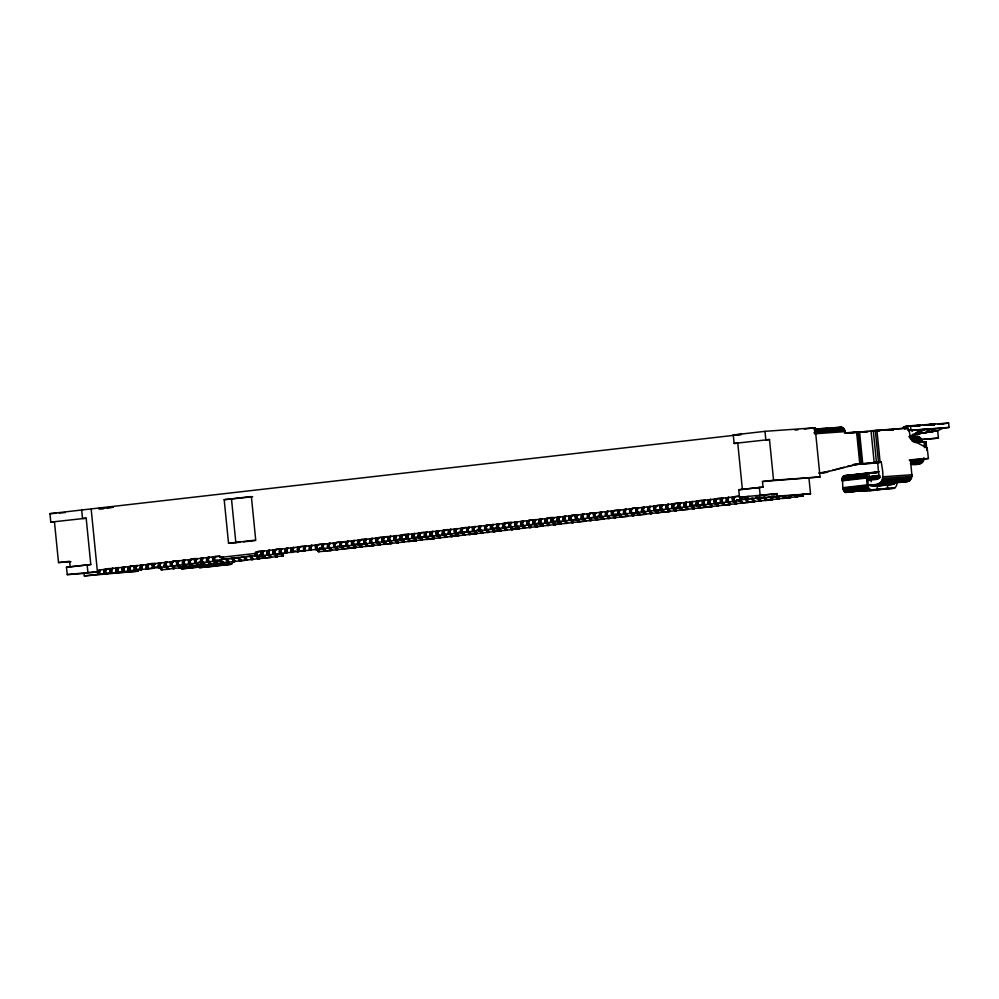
<?xml version="1.0" encoding="UTF-8"?>
<svg xmlns="http://www.w3.org/2000/svg" width="999" height="999" viewBox="0 0 999 999"><rect width="100%" height="100%" fill="white"/><g stroke="black" fill="none" stroke-linecap="round" stroke-linejoin="round"><path stroke-width="1.5" d="M871.165 481.705L871.49 477.197L879.457 476.024M873.613 462.612L877.671 462.275L879.045 478.171L877.834 479.245L867.769 480.407L868.193 484.765C886.25 486.838 883.516 475.499 881.193 461.863L862.162 463.711M871.902 485.514L907.554 481.543L909.989 480.419L911.962 476.361L910.476 459.79L928.421 458.529L927.184 448.002L912.761 440.422L910.401 436.95L908.915 429.795L907.704 428.109L853.084 432.492M923.888 457.617C924.762 464.048 916.982 464.885 912.362 464.61M911.725 436.975L913.548 434.74L922.926 429.52L913.548 434.74M880.281 488.973L845.416 492.357L842.856 488.349L842.382 477.772L844.143 475.736L850.374 475.249M869.642 484.702L870.491 485.889L877.085 485.427L877.459 489.16C867.144 494.018 866.258 482.842 866.795 476.086C869.105 469.068 869.405 477.36 869.23 480.594M104.008 573.963L105.519 573.788L98.152 574.375C95.454 571.016 103.272 568.606 99.088 570.029M99.663 574.213L99.625 571.391L100.599 569.855M111.563 573.101L104.196 573.688C102.61 569.13 107.617 568.056 111.126 568.743L111.251 569.979M70.917 561.7L58.516 562.574L54.458 521.865L50.799 522.127L49.95 513.661L81.668 510.002L82.517 518.469L86.176 518.219L90.797 564.522L66.496 567.157L67.245 574.625L84.078 573.438L84.328 575.923L105.707 573.513L105.669 570.691L107.105 569.03M116.096 572.577L117.607 572.402L110.24 572.989L110.427 569.505L113.149 568.331L105.594 569.193M110.24 572.989L111.751 572.814L111.713 569.992L112.675 568.468M122.14 571.878L123.651 571.703L116.284 572.29C113.686 567.932 123.027 566.545 115.659 568.219L115.784 569.467M116.284 572.29L117.795 572.115L117.757 569.305L118.719 567.769M128.184 571.178L129.695 571.003L122.328 571.603C119.73 567.245 129.071 565.859 121.703 567.519M122.328 571.603L123.839 571.428L123.801 568.606L124.763 567.082M128.371 570.904L135.739 570.317L128.371 570.904C126.773 566.346 131.793 565.272 135.302 565.958L135.427 567.207M129.87 570.729L129.845 567.907L131.269 566.246M140.26 569.792L141.771 569.617L134.403 570.204L134.603 566.72L137.313 565.546L129.758 566.421M134.403 570.204L135.914 570.029L135.889 567.22L136.851 565.684M146.304 569.093L147.815 568.918L140.447 569.505C137.85 565.159 147.203 563.773 139.835 565.434M140.447 569.505L141.958 569.33L141.933 566.52L142.894 564.984M146.491 568.818L153.858 568.231L146.491 568.818C142.869 560.277 166.833 564.472 147.889 564.323M148.002 568.643L147.964 565.821L149.4 564.148M158.391 567.707L159.902 567.532L152.535 568.119L152.497 565.297L153.471 563.773M152.535 568.119L154.046 567.944L154.008 565.122L154.982 563.598M164.435 567.007L165.946 566.833L158.579 567.42C155.981 563.061 165.322 561.675 157.954 563.349M158.579 567.42L160.09 567.245L160.052 564.435L161.026 562.899M170.479 566.308L171.99 566.133L164.623 566.733C162.025 562.375 171.366 560.988 163.998 562.649M164.623 566.733L166.134 566.558L166.096 563.736L167.058 562.2M170.667 566.033L178.034 565.446L170.667 566.033C169.081 561.475 174.088 560.402 177.597 561.088L177.722 562.337M172.178 565.859L172.14 563.036L173.564 561.376M182.567 564.922L184.078 564.747L176.711 565.334L176.898 561.85L179.608 560.676L172.053 561.55M176.711 565.334L178.222 565.159L178.184 562.337L179.146 560.814M188.611 564.223L190.122 564.048L182.755 564.635C180.157 560.289 189.498 558.891 182.13 560.564M182.755 564.635L184.253 564.46L184.228 561.65L185.19 560.114M188.786 563.948L196.154 563.361L188.786 563.948C185.165 555.407 209.128 559.602 190.185 559.452M190.297 563.773L190.272 560.951L191.696 559.278M200.687 562.837L202.198 562.662L194.83 563.249L194.805 560.427L195.767 558.903L195.854 560.239M194.83 563.249L196.341 563.074L196.316 560.252L197.278 558.728M206.731 562.137L208.242 561.962L200.874 562.549C198.277 558.191 207.63 556.805 200.262 558.478M200.874 562.549L202.385 562.375L202.347 559.565L203.321 558.029M212.775 561.438L214.285 561.263L206.918 561.85C204.32 557.504 213.661 556.118 206.293 557.779M206.918 561.85L208.429 561.688L208.391 558.866L209.365 557.33M212.824 559.103L214.36 556.68L219.892 556.218L220.017 557.454L223.189 557.242L220.329 560.576L212.962 561.163L212.824 559.103L214.335 558.928L215.871 556.505M255.257 556.293L262.625 555.706L255.257 556.293C251.636 547.764 275.599 551.947 256.656 551.798M256.768 556.118L256.731 553.296L258.167 551.635M267.158 555.182L268.669 555.007L261.301 555.594L261.263 552.772L262.238 551.248M261.301 555.594L262.812 555.419L262.774 552.597L263.748 551.073M273.202 554.482L274.713 554.308L267.345 554.895C264.747 550.536 274.088 549.15 266.721 550.824M267.345 554.895L268.856 554.72L268.818 551.91L269.792 550.374M273.389 554.208L280.756 553.621L273.389 554.208C271.803 549.65 276.81 548.576 280.319 549.263L280.444 550.499M274.9 554.033L274.862 551.211L276.298 549.537M285.289 553.096L286.8 552.922L279.433 553.508L279.62 550.024L282.33 548.851L274.787 549.712M279.433 553.508L280.944 553.334L280.906 550.511L281.868 548.988M291.333 552.397L292.844 552.222L285.477 552.809C282.879 548.451 292.22 547.065 284.852 548.738M285.477 552.809L286.988 552.634L286.95 549.825L287.912 548.289M297.377 551.698L298.888 551.523L291.521 552.11C288.823 548.751 296.628 546.341 292.445 547.764M291.521 552.11L293.019 551.947L292.994 549.125L293.956 547.589M297.552 551.423L304.92 550.836L297.552 551.423C295.966 546.865 300.986 545.791 304.495 546.478M299.063 551.248L299.038 548.426L300.462 546.765M309.453 550.312L310.964 550.137L303.596 550.724L303.796 547.24L306.506 546.066L298.951 546.928M303.596 550.724L305.107 550.549L305.082 547.727L306.044 546.203M315.497 549.612L317.008 549.438L309.64 550.024C307.043 545.666 316.396 544.28 309.028 545.953M309.64 550.024L311.151 549.85L311.114 547.04L312.088 545.504M315.684 549.338L323.052 548.738L315.684 549.338C314.098 544.78 319.106 543.706 322.615 544.393M317.195 549.163L317.158 546.341L318.594 544.667M327.585 548.226L329.096 548.051L321.728 548.638L321.915 545.154L324.638 543.98L317.083 544.842M321.728 548.638L323.239 548.463L323.201 545.641L324.176 544.118M333.629 547.527L335.14 547.352L327.772 547.939C325.174 543.581 334.515 542.195 327.148 543.868M327.772 547.939L329.283 547.764L329.245 544.954L330.219 543.419M339.672 546.828L341.183 546.653L333.816 547.24C332.055 539.735 342.682 543.094 346.79 541.608L346.915 542.844M333.816 547.24L335.327 547.065L335.289 544.255L336.713 542.582M339.86 546.553L347.227 545.966L339.86 546.553L339.822 543.731L340.784 542.207L340.871 543.543M341.371 546.378L341.333 543.556L342.757 541.883M351.76 545.442L353.271 545.267L345.904 545.854L346.091 542.37L348.801 541.196L341.246 542.057M345.904 545.854L347.415 545.679L347.377 542.857L348.339 541.333M357.804 544.742L359.303 544.567L351.935 545.154C349.35 540.796 358.691 539.41 351.323 541.083L351.448 542.332M351.935 545.154L353.446 544.979L353.421 542.17L354.383 540.634M357.979 544.467L365.347 543.868L357.979 544.467C354.358 535.926 378.321 540.122 359.378 539.972M359.49 544.293L359.465 541.47L360.889 539.797M369.88 543.356L371.391 543.181L364.023 543.768L363.986 540.946L364.96 539.423L365.047 540.759M364.023 543.768L365.534 543.593L365.497 540.771L366.471 539.248M375.924 542.657L377.435 542.482L370.067 543.069C367.47 538.711 376.81 537.325 369.443 538.998M370.067 543.069L371.578 542.894L371.541 540.072L372.515 538.548M381.968 541.957L383.479 541.783L376.111 542.37C374.525 537.824 379.533 536.738 383.042 537.425L383.166 538.673M376.111 542.37L377.622 542.195L377.585 539.385L379.021 537.712M382.155 541.683L389.523 541.096L382.155 541.683C380.569 537.125 385.577 536.051 389.086 536.738M383.666 541.508L383.628 538.686L385.065 537.012M394.056 540.571L395.567 540.397L388.199 540.983L388.386 537.499L391.096 536.326L383.554 537.187M388.199 540.983L389.71 540.809L389.672 537.986L390.634 536.463M400.099 539.872L401.61 539.697L394.243 540.284C391.645 535.926 400.986 534.54 393.618 536.213L393.743 537.462M394.243 540.284L395.754 540.109L395.716 537.3L396.678 535.764M400.287 539.597L407.654 538.998L400.287 539.597C396.653 531.056 420.616 535.252 401.673 535.102M401.798 539.423L401.76 536.6L403.184 534.927M412.187 538.486L413.686 538.311L406.318 538.898L406.293 536.076L407.255 534.552M406.318 538.898L407.829 538.723L407.804 535.901L408.766 534.378M418.219 537.787L419.73 537.612L412.362 538.199C409.765 533.841 419.118 532.455 411.75 534.128L411.875 535.364M412.362 538.199L413.873 538.024L413.848 535.202L414.81 533.678M425.774 536.913L418.406 537.499C416.82 532.954 421.828 531.868 425.337 532.554M418.406 537.499L419.917 537.325L419.88 534.515L421.316 532.842M419.917 537.325L431.818 536.226L424.45 536.813L424.637 533.329L427.36 532.142L419.805 533.016M425.961 536.638L425.924 533.816L426.898 532.292M436.351 535.701L437.862 535.526L430.494 536.113C427.897 531.755 437.237 530.369 429.87 532.042L429.995 533.279M430.494 536.113L432.005 535.939L431.968 533.116L432.942 531.593M442.395 535.002L443.906 534.827L436.538 535.414C433.941 531.056 443.281 529.67 435.914 531.343L436.039 532.592M436.538 535.414L438.049 535.239L438.012 532.43L438.986 530.894M442.582 534.715L449.95 534.128L442.582 534.715C440.996 530.169 446.004 529.095 449.513 529.77L449.637 531.018M444.093 534.552L444.056 531.73L445.492 530.057M454.483 533.616L455.994 533.441L448.626 534.028C446.029 529.67 455.369 528.284 448.002 529.945M448.626 534.028L450.137 533.853L450.099 531.031L451.061 529.507M460.527 532.917L462.038 532.742L454.67 533.329C452.072 528.971 461.413 527.584 454.046 529.258L454.17 530.494M454.67 533.329L456.181 533.154L456.143 530.332L457.105 528.808M468.081 532.042L460.701 532.629C459.115 528.084 464.135 526.997 467.644 527.684L467.769 528.933M460.701 532.629L462.212 532.455L462.187 529.645L463.611 527.971M462.212 532.455L474.113 531.356L466.745 531.943L466.945 528.459L469.655 527.272L462.1 528.146M468.256 531.768L468.231 528.946L469.193 527.422M478.646 530.831L480.157 530.656L472.789 531.243C470.192 526.885 479.545 525.499 472.177 527.172L472.302 528.409M472.789 531.243L474.3 531.068L474.263 528.246L475.237 526.723M484.69 530.132L486.201 529.957L478.833 530.544C476.236 526.186 485.576 524.8 478.209 526.473M478.833 530.544L480.344 530.369L480.307 527.559L481.281 526.023M484.877 529.845L492.245 529.258L484.877 529.845C483.291 525.299 488.299 524.213 491.808 524.9L491.933 526.148M486.388 529.682L486.351 526.86L487.787 525.187M496.778 528.746L498.289 528.571L490.921 529.158C488.224 525.799 496.041 523.376 491.858 524.812M490.921 529.158L492.432 528.983L492.395 526.161L493.369 524.637M502.822 528.046L504.333 527.872L496.965 528.459C494.368 524.1 503.708 522.714 496.341 524.388M496.965 528.459L498.476 528.284L498.439 525.462L499.4 523.938M503.009 527.759L510.377 527.172L503.009 527.759C499.375 519.23 523.339 523.426 504.395 523.276M504.52 527.584L504.483 524.775L505.906 523.101M514.91 526.648L516.421 526.473L509.053 527.072L509.015 524.25L509.977 522.714M509.053 527.072L510.564 526.898L510.526 524.075L511.488 522.552M520.954 525.961L522.465 525.786L515.084 526.373C512.499 522.015 521.84 520.629 514.473 522.29L514.597 523.538M515.084 526.373L516.595 526.198L516.57 523.376L517.532 521.853M526.985 525.262L528.496 525.087L521.128 525.674C518.531 521.316 527.884 519.93 520.516 521.603M521.128 525.674L522.639 525.499L522.614 522.689L523.576 521.153M527.172 524.975L534.54 524.388L527.172 524.975C525.586 520.429 530.594 519.343 534.103 520.029L534.228 521.278M528.683 524.8L528.646 521.99L530.082 520.317M539.073 523.876L540.584 523.701L533.216 524.288L533.416 520.804L536.126 519.617L528.571 520.491M533.216 524.288L534.727 524.113L534.69 521.291L535.664 519.767M545.117 523.176L546.628 523.001L539.26 523.588C536.663 519.23 546.003 517.844 538.636 519.517M539.26 523.588L540.771 523.414L540.734 520.591L541.708 519.068M545.304 522.889L552.672 522.302L545.304 522.889C541.67 514.36 565.646 518.556 546.703 518.406M546.815 522.714L546.778 519.905L548.214 518.231M557.205 521.778L558.716 521.603L551.348 522.202L551.311 519.38L552.272 517.844L552.36 519.193M551.348 522.202L552.859 522.027L552.822 519.205L553.783 517.682M563.249 521.091L564.76 520.916L557.392 521.503C554.795 517.145 564.135 515.759 556.768 517.42M557.392 521.503L558.903 521.328L558.866 518.506L559.827 516.982M569.293 520.392L570.804 520.217L563.436 520.804C560.839 516.446 570.179 515.059 562.812 516.733M563.436 520.804L564.947 520.629L564.91 517.807L565.871 516.283M569.467 520.104L576.848 519.517L569.467 520.104C565.846 511.575 589.81 515.771 570.866 515.621M570.978 519.93L570.953 517.12L572.377 515.447M581.368 519.005L582.879 518.831L575.511 519.418L575.486 516.595L576.448 515.072L576.535 516.408M575.511 519.418L577.022 519.243L576.997 516.421L577.959 514.897M587.412 518.306L588.923 518.131L581.555 518.718C578.958 514.36 588.311 512.974 580.943 514.647M581.555 518.718L583.066 518.543L583.029 515.721L584.003 514.198M587.599 518.019L594.967 517.432L587.599 518.019C586.013 513.474 591.021 512.387 594.53 513.074L594.655 514.323M589.11 517.844L589.073 515.034L590.509 513.361M599.5 516.908L601.011 516.733L593.643 517.332L593.831 513.848L596.553 512.662L588.998 513.536M593.643 517.332L595.154 517.157L595.117 514.335L596.091 512.799M605.544 516.221L607.055 516.046L599.687 516.633C597.09 512.275 606.43 510.889 599.063 512.549M599.687 516.633L601.198 516.458L601.161 513.636L602.135 512.112M611.588 515.521L613.099 515.347L605.731 515.934C603.134 511.575 612.474 510.189 605.107 511.863M605.731 515.934L607.242 515.759L607.205 512.937L608.166 511.413M611.775 515.234L619.143 514.647L611.775 515.234C608.141 506.705 632.105 510.901 613.161 510.751M613.286 515.059L613.249 512.25L614.672 510.576M623.676 514.123L625.187 513.961L617.819 514.547L617.782 511.725L618.743 510.202L618.831 511.538M617.819 514.547L619.33 514.373L619.293 511.55L620.254 510.027M629.72 513.436L631.231 513.261L623.851 513.848C621.266 509.49 630.606 508.104 623.239 509.777M623.851 513.848L625.362 513.673L625.337 510.851L626.298 509.328M629.894 513.149L637.262 512.562L629.894 513.149C628.309 508.603 633.329 507.517 636.838 508.204L636.962 509.453M631.405 512.974L631.38 510.164L632.804 508.491M641.795 512.037L643.306 511.863L635.938 512.45L636.138 508.978L638.848 507.792L631.293 508.666M635.938 512.45L637.449 512.287L637.412 509.465L638.386 507.929M647.839 511.351L649.35 511.176L641.982 511.763C639.385 507.405 648.726 506.018 641.37 507.679M641.982 511.763L643.493 511.588L643.456 508.766L644.43 507.242M653.883 510.651L655.394 510.477L648.026 511.063C645.429 506.705 654.77 505.319 647.402 506.993M648.026 511.063L649.537 510.889L649.5 508.066L650.474 506.543M654.07 510.364L661.438 509.777L654.07 510.364C652.484 505.819 657.492 504.732 661.001 505.419M655.581 510.189L655.544 507.38L656.98 505.706M665.971 509.253L667.482 509.09L660.114 509.677L660.302 506.193L663.024 505.007L655.469 505.881M660.114 509.677L661.625 509.502L661.588 506.68L662.549 505.157M672.015 508.566L673.526 508.391L666.158 508.978C663.561 504.62 672.901 503.234 665.534 504.907M666.158 508.978L667.669 508.803L667.632 505.981L668.593 504.458M672.202 508.279L679.57 507.692L672.202 508.279C670.604 503.733 675.624 502.647 679.133 503.334L679.258 504.582M673.713 508.104L673.676 505.294L675.099 503.621M684.103 507.167L685.614 506.993L678.234 507.579L678.433 504.095L681.143 502.922L673.588 503.796M678.234 507.579L679.745 507.417L679.72 504.595L680.681 503.059M690.134 506.481L691.645 506.306L684.278 506.893C681.68 502.534 691.033 501.148 683.666 502.809M684.278 506.893L685.789 506.718L685.764 503.896L686.725 502.372M696.178 505.781L697.689 505.606L690.321 506.193C687.724 501.835 697.077 500.449 689.71 502.122L689.834 503.359M690.321 506.193L691.832 506.018L691.795 503.196L692.769 501.673M696.365 505.494L703.733 504.907L696.365 505.494C694.78 500.949 699.787 499.862 703.296 500.549L703.421 501.798M697.876 505.319L697.839 502.509L699.275 500.836M708.266 504.383L709.777 504.208L702.409 504.807L702.597 501.323L705.319 500.137L697.764 501.011M702.409 504.807L703.92 504.632L703.883 501.81L704.857 500.287M714.31 503.696L715.821 503.521L708.453 504.108C705.856 499.75 715.197 498.364 707.829 500.037M708.453 504.108L709.964 503.933L709.927 501.111L710.901 499.587M714.497 503.409L721.865 502.822L714.497 503.409C710.863 494.88 734.827 499.075 715.896 498.926M716.008 503.234L715.971 500.424L717.407 498.751M726.398 502.297L727.909 502.122L720.541 502.709L720.504 499.9L721.465 498.364L721.553 499.712M720.541 502.709L722.052 502.534L722.015 499.725L722.976 498.189M732.442 501.61L733.953 501.436L726.585 502.022C723.988 497.664 733.328 496.278 725.961 497.939M726.585 502.022L728.096 501.848L728.059 499.025L729.02 497.502M739.997 500.736L732.617 501.323C731.031 496.765 736.051 495.691 739.56 496.378L739.685 497.627L742.856 497.402L739.997 500.736L738.486 500.911L741.345 497.577L742.856 497.402M732.617 501.323L734.128 501.148L734.103 498.326L735.526 496.665M896.727 482.779C897.826 487.974 891.982 489.722 887.711 488.436L887.337 484.702L893.93 484.24L894.53 482.942M233.017 561.126L232.018 563.623L230.619 564.385L224.038 564.86L223.788 562.362M912.062 431.456L912.724 430.681M871.028 490.047L863.036 491.283L895.042 487.749M902.896 427.435L910.539 425.761L948.613 423.077L949.05 427.435L943.418 428.072L937.699 430.656L925.486 429.345L918.531 431.556L914.859 434.253L912.299 434.44L912.574 437.287M838.661 428.022C841.87 425.262 845.716 429.445 845.254 432.879L859.565 431.83L862.724 463.573L856.243 464.235M866.121 474.038L867.819 473.414M916.046 432.704L918.531 431.556M925.486 429.345L914.859 434.253L915.146 437.1M206.693 567.007L199.363 567.694L231.706 563.936M905.506 426.348L920.154 425.312L915.421 426.073M924.624 442.12L926.036 441.858L926.872 450.337M942.207 423.963L948.613 423.077M911.288 439.722L920.416 437.824L922.327 442.058L915.871 442.157M910.439 438.673L915.683 437.25L919.267 436.95L920.416 437.824L914.372 436.738L909.265 437.05L917.994 436.476L919.267 436.95L910.151 437.25M818.793 473.151L829.207 471.216M832.217 470.404L844.255 467.17M847.264 466.358L861.6 463.673L858.428 431.93M823.188 472.839L858.303 463.936M911.687 440.259L917.769 439.435L922.002 440.459L914.46 442.033M911.9 440.871L921.34 439.023L916.845 438.174L910.938 439.073M911.463 437.4L917.994 436.476L910.176 437.087M918.705 426.161L920.816 425.487M937.674 430.669L914.859 434.253L937.661 430.706L914.859 434.253L937.661 430.719L938.398 438.099L921.115 439.61M926.822 430.07L929.869 429.595M860.077 474.113L857.154 474.55L859.902 474.35M909.939 438.099L915.683 437.25L918.605 441.845M922.002 440.459L912.949 441.446M742.394 489.498L737.774 443.181L734.115 443.444L733.266 434.977L764.984 431.331L815.147 427.784L820.054 476.948L762.474 481.518L763.036 487.112L738.736 489.76L739.472 497.227L749 496.553L739.685 497.627M81.668 510.002L733.491 435.377M736.588 435.015L741.233 434.49M99.038 509.09L98.976 508.466L103.958 508.316M106.98 507.979L113.024 507.28M795.029 430.094L798.126 429.745M804.307 429.033L815.147 427.784M224.188 499.687L251.373 496.553L255.719 540.122L228.534 543.256L224.188 499.687L252.66 496.74M50.799 522.127L86.176 518.219M734.115 443.444L769.492 439.535L773.563 480.244L820.054 476.948M890.359 430.007L893.456 430.007M870.441 430.856L907.317 428.047M890.733 430.057L893.094 429.782M903.783 428.459L907.704 428.109M904.17 428.509L908.079 428.334M908.416 428.708L904.557 428.733M908.166 430.444L949.05 427.435M877.671 462.275L881.193 461.863M928.421 458.529L909.227 460.114M58.516 562.574L69.593 561.301L70.155 566.895L90.797 564.522M762.474 481.518L773.563 480.244M228.534 543.256L240.384 542.22M243.406 541.87L255.494 540.484M844.143 475.736L879.32 471.653M843.78 475.886L877.122 472.152M843.431 476.123L868.106 473.276M870.716 473.076L876.498 472.415M843.119 476.436L867.794 473.588M873.288 472.964L876.185 472.627M874.075 473.051L877.172 472.702M842.831 476.823L867.507 473.976M842.594 477.272L867.269 474.425M738.736 489.76L763.036 487.112M842.382 477.772L867.057 474.937M842.232 478.334L866.907 475.487M842.12 478.933L866.795 476.086M842.057 479.557L866.732 476.71M869.567 476.56L879.694 475.387M868.193 476.96L879.045 475.711M842.045 480.194L866.72 477.36M879.769 475.811L868.193 477.147L872.214 476.86M879.095 476.261L868.606 477.41M842.082 480.844L866.757 478.009M868.318 477.734L879.307 476.523M879.495 476.635L868.705 477.884L879.669 476.823M870.554 478.146L879.807 477.072M870.666 478.434L879.919 477.372M870.716 478.758L879.969 477.684M103.571 569.605L106.643 569.168M127.747 566.82L130.807 566.383M145.879 564.735L148.938 564.298M173.102 561.513L170.042 561.95L170.167 563.199M188.174 559.865L191.234 559.428M215.409 556.643L212.337 557.08L212.462 558.329M219.892 556.218L214.36 556.68M256.194 551.947L257.705 551.773M275.824 549.687L272.764 550.124L272.889 551.373M296.94 547.34L300 546.903M318.132 544.817L315.06 545.254L315.185 546.503M336.251 542.719L333.191 543.169L333.316 544.418M342.295 542.032L335.214 542.757M357.367 540.384L360.427 539.947M378.559 537.849L375.487 538.299L375.612 539.547M384.603 537.162L377.51 537.887M399.662 535.514L402.722 535.064M417.794 533.429L420.854 532.979M441.958 530.644L445.017 530.194M460.089 528.558L463.149 528.109M484.253 525.774L487.325 525.324M502.385 523.688L505.444 523.239M526.56 520.904L529.62 520.454M544.68 518.818L547.752 518.369M571.915 515.584L568.856 516.033L568.98 517.282M586.987 513.948L590.047 513.498M614.21 510.714L611.151 511.163L611.276 512.412M632.342 508.628L629.283 509.078L629.407 510.327M656.518 505.844L653.446 506.293L653.571 507.542M674.637 503.758L671.578 504.208L671.703 505.457M695.754 501.423L698.813 500.974M716.932 498.888L713.873 499.338L713.998 500.574M735.064 496.803L732.005 497.252L732.13 498.489M739.56 496.378L734.015 496.84M98.676 570.379L100.187 570.204M104.72 569.68L106.231 569.505M110.764 568.98L112.275 568.806M116.808 568.294L118.307 568.119M122.84 567.594L124.351 567.42M128.883 566.895L130.394 566.72M134.927 566.196L136.438 566.021M140.971 565.509L142.482 565.334M147.015 564.81L148.526 564.635M153.059 564.11L154.57 563.936M159.103 563.424L160.614 563.249M165.147 562.724L166.658 562.549M171.191 562.025L172.702 561.85M177.223 561.326L178.734 561.151M183.267 560.639L184.778 560.464M189.31 559.939L190.821 559.765M195.354 559.24L196.865 559.065M201.398 558.553L202.909 558.379M207.442 557.854L208.953 557.679M213.486 557.155L214.997 556.98M255.781 552.285L257.292 552.11M261.825 551.585L263.336 551.411M267.869 550.899L269.38 550.724M273.913 550.199L275.424 550.024M279.957 549.5L281.468 549.325M285.989 548.801L287.5 548.638M292.033 548.114L293.544 547.939M298.077 547.415L299.588 547.24M304.121 546.715L305.632 546.54M310.165 546.028L311.676 545.854M316.208 545.329L317.719 545.154M322.252 544.63L323.763 544.455M328.296 543.931L329.807 543.756M334.34 543.244L335.851 543.069M340.372 542.544L341.883 542.37M346.416 541.845L347.927 541.67M352.46 541.158L353.971 540.983M358.504 540.459L360.015 540.284M364.548 539.76L366.059 539.585M370.592 539.06L372.103 538.886M376.635 538.374L378.146 538.199M382.679 537.674L384.19 537.499M388.723 536.975L390.234 536.8M394.755 536.288L396.266 536.113M400.799 535.589L402.31 535.414M406.843 534.89L408.354 534.715M412.887 534.19L414.398 534.015M418.931 533.503L420.442 533.329M424.975 532.804L426.486 532.629M431.019 532.105L432.53 531.93M437.062 531.406L438.573 531.243M443.106 530.719L444.617 530.544M449.138 530.019L450.649 529.845M455.182 529.32L456.693 529.145M461.226 528.633L462.737 528.459M467.27 527.934L468.781 527.759M473.314 527.235L474.825 527.06M479.358 526.535L480.869 526.373M485.402 525.849L486.913 525.674M491.446 525.149L492.957 524.975M497.49 524.45L499.001 524.275M503.521 523.763L505.032 523.588M509.565 523.064L511.076 522.889M515.609 522.365L517.12 522.19M521.653 521.665L523.164 521.49M527.697 520.979L529.208 520.804M533.741 520.279L535.252 520.104M539.785 519.58L541.296 519.405M545.829 518.893L547.34 518.718M551.873 518.194L553.384 518.019M557.904 517.494L559.415 517.32M563.948 516.795L565.459 516.62M569.992 516.108L571.503 515.934M576.036 515.409L577.547 515.234M582.08 514.71L583.591 514.535M588.124 514.023L589.635 513.848M594.168 513.324L595.679 513.149M600.212 512.624L601.723 512.45M606.256 511.925L607.767 511.75M612.287 511.238L613.798 511.063M618.331 510.539L619.842 510.364M624.375 509.84L625.886 509.665M630.419 509.14L631.93 508.978M636.463 508.454L637.974 508.279M642.507 507.754L644.018 507.579M648.551 507.055L650.062 506.88M654.595 506.368L656.106 506.193M660.639 505.669L662.15 505.494M666.67 504.97L668.181 504.795M672.714 504.27L674.225 504.108M678.758 503.583L680.269 503.409M684.802 502.884L686.313 502.709M690.846 502.185L692.357 502.01M696.89 501.498L698.401 501.323M702.934 500.799L704.445 500.624M708.978 500.099L710.489 499.925M715.022 499.4L716.533 499.238M721.053 498.713L722.564 498.538M727.097 498.014L728.608 497.839M733.141 497.315L734.652 497.14M98.339 570.891L99.85 570.729M104.383 570.204L105.894 570.029M110.427 569.505L111.938 569.33M116.471 568.806L117.982 568.631M122.515 568.119L124.026 567.944M128.559 567.42L130.07 567.245M134.603 566.72L136.114 566.545M140.647 566.021L142.158 565.859M146.691 565.334L148.202 565.159M152.722 564.635L154.233 564.46M158.766 563.936L160.277 563.761M164.81 563.249L166.321 563.074M170.854 562.549L172.365 562.375M176.898 561.85L178.409 561.675M182.942 561.151L184.453 560.976M188.986 560.464L190.497 560.289M195.03 559.765L196.541 559.59M201.074 559.065L202.585 558.891M207.105 558.379L208.616 558.204M213.149 557.679L214.66 557.504M255.457 552.809L256.968 552.634M261.488 552.11L262.999 551.935M267.532 551.411L269.043 551.236M273.576 550.724L275.087 550.549M279.62 550.024L281.131 549.85M285.664 549.325L287.175 549.15M291.708 548.626L293.219 548.463M297.752 547.939L299.263 547.764M303.796 547.24L305.307 547.065M309.84 546.54L311.351 546.366M315.871 545.854L317.382 545.679M321.915 545.154L323.426 544.979M327.959 544.455L329.47 544.28M334.003 543.756L335.514 543.593M340.047 543.069L341.558 542.894M346.091 542.37L347.602 542.195M352.135 541.67L353.646 541.495M358.179 540.983L359.69 540.809M364.223 540.284L365.734 540.109M370.254 539.585L371.765 539.41M376.298 538.886L377.809 538.711M382.342 538.199L383.853 538.024M388.386 537.499L389.897 537.325M394.43 536.8L395.941 536.625M400.474 536.113L401.985 535.939M406.518 535.414L408.029 535.239M412.562 534.715L414.073 534.54M418.606 534.015L420.117 533.841M424.637 533.329L426.148 533.154M430.681 532.629L432.192 532.455M436.725 531.93L438.236 531.755M442.769 531.243L444.28 531.068M448.813 530.544L450.324 530.369M454.857 529.845L456.368 529.67M460.901 529.145L462.412 528.971M466.945 528.459L468.456 528.284M472.989 527.759L474.5 527.584M479.033 527.06L480.531 526.885M485.064 526.361L486.575 526.198M491.108 525.674L492.619 525.499M497.152 524.975L498.663 524.8M503.196 524.275L504.707 524.1M509.24 523.588L510.751 523.414M515.284 522.889L516.795 522.714M521.328 522.19L522.839 522.015M527.372 521.49L528.883 521.328M533.416 520.804L534.915 520.629M539.448 520.104L540.958 519.93M545.491 519.405L547.002 519.23M551.535 518.718L553.046 518.543M557.579 518.019L559.09 517.844M563.623 517.32L565.134 517.145M569.667 516.62L571.178 516.458M575.711 515.934L577.222 515.759M581.755 515.234L583.266 515.059M587.799 514.535L589.298 514.36M593.831 513.848L595.342 513.673M599.875 513.149L601.386 512.974M605.918 512.45L607.429 512.275M611.962 511.75L613.473 511.575M618.006 511.063L619.517 510.889M624.05 510.364L625.561 510.189M630.094 509.665L631.605 509.49M636.138 508.978L637.649 508.803M642.182 508.279L643.681 508.104M648.214 507.579L649.725 507.405M654.258 506.88L655.769 506.705M660.302 506.193L661.813 506.018M666.345 505.494L667.856 505.319M672.389 504.795L673.9 504.62M678.433 504.095L679.944 503.933M684.477 503.409L685.988 503.234M690.521 502.709L692.032 502.534M696.565 502.01L698.076 501.835M702.597 501.323L704.108 501.148M708.641 500.624L710.152 500.449M714.685 499.925L716.196 499.75M720.729 499.225L722.24 499.063M726.773 498.538L728.283 498.364M732.816 497.839L734.327 497.664M67.245 574.625L97.403 571.578L91.196 509.34M739.472 497.227L776.96 493.656L777.21 496.141L810.526 493.793L808.978 478.234M98.114 571.565L99.625 571.391M104.158 570.866L105.669 570.691M110.202 570.167L111.713 569.992M116.246 569.48L117.757 569.305M122.29 568.781L123.801 568.606M128.334 568.081L129.845 567.907M134.378 567.382L135.889 567.22M140.422 566.695L141.933 566.52M146.453 565.996L147.964 565.821M152.497 565.297L154.008 565.122M158.541 564.61L160.052 564.435M164.585 563.911L166.096 563.736M170.629 563.211L172.14 563.036M176.673 562.512L178.184 562.337M182.717 561.825L184.228 561.65M188.761 561.126L190.272 560.951M194.805 560.427L196.316 560.252M200.836 559.74L202.347 559.565M206.88 559.04L208.391 558.866M212.924 558.341L214.435 558.166M220.017 557.454L256.731 553.296M261.263 552.772L262.774 552.597M267.307 552.085L268.818 551.91M273.351 551.386L274.862 551.211M279.395 550.686L280.906 550.511M285.439 549.987L286.95 549.825M291.483 549.3L292.994 549.125M297.527 548.601L299.038 548.426M303.571 547.902L305.082 547.727M309.603 547.215L311.114 547.04M315.647 546.515L317.158 546.341M321.69 545.816L323.201 545.641M327.734 545.117L329.245 544.954M333.778 544.43L335.289 544.255M339.822 543.731L341.333 543.556M345.866 543.031L347.377 542.857M351.91 542.345L353.421 542.17M357.954 541.645L359.465 541.47M363.986 540.946L365.497 540.771M370.03 540.247L371.541 540.072M376.074 539.56L377.585 539.385M382.118 538.861L383.628 538.686M388.161 538.161L389.672 537.986M394.205 537.474L395.716 537.3M400.249 536.775L401.76 536.6M406.293 536.076L407.804 535.901M412.337 535.377L413.848 535.202M418.369 534.69L419.88 534.515M424.413 533.99L425.924 533.816M430.457 533.291L431.968 533.116M436.501 532.604L438.012 532.43M442.545 531.905L444.056 531.73M448.588 531.206L450.099 531.031M454.632 530.506L456.143 530.332M460.676 529.82L462.187 529.645M466.72 529.12L468.231 528.946M472.752 528.421L474.263 528.246M478.796 527.722L480.307 527.559M484.84 527.035L486.351 526.86M490.884 526.336L492.395 526.161M496.928 525.636L498.439 525.462M502.972 524.95L504.483 524.775M509.015 524.25L510.526 524.075M515.059 523.551L516.57 523.376M521.103 522.852L522.614 522.689M527.135 522.165L528.646 521.99M533.179 521.466L534.69 521.291M539.223 520.766L540.734 520.591M545.267 520.079L546.778 519.905M551.311 519.38L552.822 519.205M557.355 518.681L558.866 518.506M563.399 517.981L564.91 517.807M569.442 517.295L570.953 517.12M575.486 516.595L576.997 516.421M581.518 515.896L583.029 515.721M587.562 515.209L589.073 515.034M593.606 514.51L595.117 514.335M599.65 513.811L601.161 513.636M605.694 513.111L607.205 512.937M611.738 512.425L613.249 512.25M617.782 511.725L619.293 511.55M623.826 511.026L625.337 510.851M629.87 510.339L631.38 510.164M635.901 509.64L637.412 509.465M641.945 508.941L643.456 508.766M647.989 508.241L649.5 508.066M654.033 507.554L655.544 507.38M660.077 506.855L661.588 506.68M666.121 506.156L667.632 505.981M672.165 505.457L673.676 505.294M678.209 504.77L679.72 504.595M684.253 504.07L685.764 503.896M690.284 503.371L691.795 503.196M696.328 502.684L697.839 502.509M702.372 501.985L703.883 501.81M708.416 501.286L709.927 501.111M714.46 500.586L715.971 500.424M720.504 499.9L722.015 499.725M726.548 499.2L728.059 499.025M732.592 498.501L734.103 498.326M221.678 557.405L223.189 557.242M84.078 573.438L98.826 571.74M776.96 493.656L756.318 496.028L756.568 498.526L810.526 493.793M98.014 572.327L99.525 572.152M104.058 571.628L105.569 571.453M110.09 570.928L111.601 570.766M116.134 570.242L117.645 570.067M122.178 569.542L123.689 569.368M128.222 568.843L129.733 568.668M134.266 568.156L135.777 567.981M140.31 567.457L141.821 567.282M146.353 566.758L147.864 566.583M152.397 566.058L153.908 565.884M158.441 565.372L159.952 565.197M164.473 564.672L165.984 564.497M170.517 563.973L172.028 563.798M176.561 563.286L178.072 563.111M182.605 562.587L184.116 562.412M188.649 561.888L190.16 561.713M194.693 561.188L196.204 561.013M200.737 560.501L202.248 560.327M206.781 559.802L208.292 559.627M255.12 554.233L256.631 554.058M261.164 553.533L262.675 553.371M267.208 552.847L268.719 552.672M273.239 552.147L274.75 551.972M279.283 551.448L280.794 551.273M285.327 550.761L286.838 550.586M291.371 550.062L292.882 549.887M297.415 549.363L298.926 549.188M303.459 548.663L304.97 548.501M309.503 547.976L311.014 547.802M315.547 547.277L317.058 547.102M321.591 546.578L323.102 546.403M327.622 545.891L329.133 545.716M333.666 545.192L335.177 545.017M339.71 544.492L341.221 544.318M345.754 543.793L347.265 543.618M351.798 543.106L353.309 542.932M357.842 542.407L359.353 542.232M363.886 541.708L365.397 541.533M369.93 541.021L371.441 540.846M375.974 540.322L377.485 540.147M382.005 539.622L383.516 539.448M388.049 538.923L389.56 538.748M394.093 538.236L395.604 538.061M400.137 537.537L401.648 537.362M406.181 536.838L407.692 536.663M412.225 536.151L413.736 535.976M418.269 535.452L419.78 535.277M424.313 534.752L425.824 534.577M430.357 534.053L431.868 533.878M436.388 533.366L437.899 533.191M442.432 532.667L443.943 532.492M448.476 531.967L449.987 531.793M454.52 531.268L456.031 531.106M460.564 530.581L462.075 530.407M466.608 529.882L468.119 529.707M472.652 529.183L474.163 529.008M478.696 528.496L480.207 528.321M484.74 527.797L486.251 527.622M490.771 527.097L492.282 526.923M496.815 526.398L498.326 526.236M502.859 525.711L504.37 525.536M508.903 525.012L510.414 524.837M514.947 524.313L516.458 524.138M520.991 523.626L522.502 523.451M527.035 522.927L528.546 522.752M533.079 522.227L534.59 522.052M539.123 521.528L540.634 521.353M545.154 520.841L546.665 520.666M551.198 520.142L552.709 519.967M557.242 519.443L558.753 519.268M563.286 518.756L564.797 518.581M569.33 518.056L570.841 517.882M575.374 517.357L576.885 517.182M581.418 516.658L582.929 516.483M587.462 515.971L588.973 515.796M593.506 515.272L595.017 515.097M599.55 514.572L601.048 514.398M605.581 513.886L607.092 513.711M611.625 513.186L613.136 513.011M617.669 512.487L619.18 512.312M623.713 511.788L625.224 511.613M629.757 511.101L631.268 510.926M635.801 510.402L637.312 510.227M641.845 509.702L643.356 509.527M647.889 509.003L649.4 508.841M653.933 508.316L655.431 508.141M659.964 507.617L661.475 507.442M666.008 506.918L667.519 506.743M672.052 506.231L673.563 506.056M678.096 505.531L679.607 505.357M684.14 504.832L685.651 504.657M690.184 504.133L691.695 503.971M696.228 503.446L697.739 503.271M702.272 502.747L703.783 502.572M708.316 502.047L709.814 501.873M714.347 501.361L715.858 501.186M720.391 500.661L721.902 500.487M726.435 499.962L727.946 499.787M732.479 499.263L733.99 499.1M98.027 573.139L99.538 572.964M104.071 572.439L105.582 572.265M110.115 571.74L111.626 571.565M116.159 571.053L117.67 570.879M122.203 570.354L123.714 570.179M128.247 569.655L129.758 569.48M134.278 568.955L135.789 568.793M140.322 568.269L141.833 568.094M146.366 567.569L147.877 567.395M152.41 566.87L153.921 566.695M158.454 566.183L159.965 566.008M164.498 565.484L166.009 565.309M170.542 564.785L172.053 564.61M176.586 564.085L178.097 563.911M182.63 563.399L184.141 563.224M188.661 562.699L190.172 562.524M194.705 562L196.216 561.825M200.749 561.313L202.26 561.138M206.793 560.614L208.304 560.439M212.837 559.915L214.348 559.74L214.335 558.928M255.132 555.044L256.643 554.87M261.176 554.345L262.687 554.17M267.22 553.658L268.731 553.483M273.264 552.959L274.775 552.784M279.308 552.26L280.819 552.085M285.352 551.56L286.863 551.398M291.396 550.874L292.907 550.699M297.427 550.174L298.938 549.999M303.471 549.475L304.982 549.3M309.515 548.788L311.026 548.613M315.559 548.089L317.07 547.914M321.603 547.39L323.114 547.215M327.647 546.69L329.158 546.528M333.691 546.003L335.202 545.829M339.735 545.304L341.246 545.129M345.779 544.605L347.29 544.43M351.81 543.918L353.321 543.743M357.854 543.219L359.365 543.044M363.898 542.519L365.409 542.345M369.942 541.82L371.453 541.645M375.986 541.133L377.497 540.958M382.03 540.434L383.541 540.259M388.074 539.735L389.585 539.56M394.118 539.048L395.629 538.873M400.162 538.349L401.673 538.174M406.193 537.649L407.704 537.474M412.237 536.95L413.748 536.775M418.281 536.263L419.792 536.088M424.325 535.564L425.836 535.389M430.369 534.865L431.88 534.69M436.413 534.178L437.924 534.003M442.457 533.478L443.968 533.304M448.501 532.779L450.012 532.604M454.545 532.08L456.056 531.905M460.576 531.393L462.087 531.218M466.62 530.694L468.131 530.519M472.664 529.994L474.175 529.82M478.708 529.295L480.219 529.133M484.752 528.608L486.263 528.434M490.796 527.909L492.307 527.734M496.84 527.21L498.351 527.035M502.884 526.523L504.395 526.348M508.928 525.824L510.439 525.649M514.96 525.124L516.471 524.95M521.003 524.425L522.514 524.263M527.047 523.738L528.558 523.563M533.091 523.039L534.602 522.864M539.135 522.34L540.646 522.165M545.179 521.653L546.69 521.478M551.223 520.954L552.734 520.779M557.267 520.254L558.778 520.079M563.311 519.555L564.822 519.38M569.355 518.868L570.854 518.693M575.387 518.169L576.898 517.994M581.43 517.47L582.941 517.295M587.474 516.783L588.985 516.608M593.518 516.083L595.029 515.909M599.562 515.384L601.073 515.209M605.606 514.685L607.117 514.51M611.65 513.998L613.161 513.823M617.694 513.299L619.205 513.124M623.738 512.599L625.237 512.425M629.77 511.913L631.281 511.738M635.814 511.213L637.325 511.038M641.857 510.514L643.368 510.339M647.901 509.815L649.412 509.64M653.945 509.128L655.456 508.953M659.989 508.429L661.5 508.254M666.033 507.729L667.544 507.554M672.077 507.03L673.588 506.868M678.121 506.343L679.62 506.168M684.153 505.644L685.664 505.469M690.197 504.945L691.708 504.77M696.241 504.258L697.752 504.083M702.285 503.558L703.796 503.384M708.328 502.859L709.839 502.684M714.372 502.16L715.883 501.998M720.416 501.473L721.927 501.298M726.46 500.774L727.971 500.599M732.504 500.074L734.003 499.9M842.769 487.699L867.444 484.852M223.027 559.265L233.092 558.279L235.24 561.263L233.729 561.438L231.581 558.453L233.092 558.279M229.071 558.566L239.136 557.592L241.283 560.564L247.14 560.152L239.772 560.739L237.625 557.767M241.159 557.18L251.224 556.193L253.371 559.178L251.86 559.353L249.713 556.368L251.224 556.193M247.203 556.48L255.756 555.669L257.892 558.653L265.272 558.066L265.147 556.818M292.52 551.261L295.542 550.911M742.694 499.425L752.759 498.451L754.894 501.423L753.383 501.598L751.248 498.613L752.759 498.451M748.726 498.726L757.292 497.927L759.427 500.911L766.795 500.324L765.284 500.487M167.258 569.093L168.769 568.918L166.633 565.933L165.122 566.108L167.258 569.093L174.625 568.506L173.114 568.681L172.989 567.432M227.685 562.137L229.196 561.962L227.06 558.978L225.549 559.153L227.685 562.137L235.052 561.55L233.541 561.725L233.416 560.476M245.816 560.052L247.327 559.877L245.18 556.893L243.669 557.067L245.816 560.052L253.184 559.465L251.673 559.64L251.548 558.391M267.844 554.283L269.355 554.108L271.491 557.092L269.98 557.267L268.556 555.282M370.567 542.457L372.078 542.282L374.213 545.267L372.702 545.442L371.278 543.444M388.698 540.372L390.209 540.197L392.345 543.169L390.834 543.344L389.41 541.358M445.217 537.087L446.728 536.913L444.592 533.928L443.081 534.103L445.217 537.087L452.584 536.5L451.073 536.675L450.949 535.427M485.377 529.233L486.888 529.058L489.023 532.042L487.512 532.217L486.088 530.232M505.644 530.132L507.155 529.957L505.007 526.972L503.496 527.147L505.644 530.132L513.011 529.545L511.5 529.72L511.376 528.471M509.54 526.448L511.051 526.273L513.199 529.258L519.055 528.846L518.931 527.597M606.231 515.322L607.742 515.147L609.877 518.131L608.366 518.306L606.942 516.308M624.35 513.236L625.861 513.061L628.009 516.033L626.498 516.208L625.062 514.223M644.617 514.123L646.128 513.948L643.993 510.964L642.482 511.138L644.617 514.123L651.985 513.536L650.486 513.711L650.361 512.462M727.072 501.398L728.583 501.223L730.731 504.208L729.22 504.383L727.796 502.397M736.475 500.199L740.671 499.837L742.819 502.822L754.72 501.71L754.595 500.462M748.863 502.122L746.715 499.138L745.204 499.313L747.352 502.297L754.72 501.71M763.336 497.227L764.847 497.052L766.982 500.037L772.839 499.625L765.471 500.212L764.048 498.226M842.856 488.349L867.532 485.502M869.118 485.489L878.808 484.378L870.753 484.94M212.962 561.163L220.329 560.576M252.66 556.68L250.786 556.231M756.568 498.526L777.21 496.141M842.994 488.973L867.669 486.138M872.052 485.626L893.643 483.141M872.464 485.964L894.542 483.266M281.618 554.108L283.129 553.933L283.266 554.732L283.391 555.981L281.88 556.156M872.914 486.051L894.505 483.566M843.181 489.585L867.856 486.738M873.638 486.101L894.405 483.841M876.548 485.939L894.28 484.04M138.049 568.706L138.287 571.191L84.328 575.923M878.508 486.014L894.117 484.178M281.755 554.907L283.266 554.732M384.478 543.081L385.989 542.907L386.113 544.155L384.603 544.33M843.406 490.159L868.081 487.312M186.164 566.396L190.797 565.859M843.68 490.684L868.356 487.837M159.078 566.808L161.214 569.792L162.725 569.617L160.589 566.633M173.302 568.394L174.813 568.219L172.677 565.247L171.166 565.409L173.302 568.394L180.669 567.807L180.544 566.57M177.198 564.722L179.345 567.707L192.944 566.133L190.797 563.149L189.286 563.324L191.433 566.308L198.801 565.721L198.676 564.472M195.729 565.796L201.885 565.084M198.689 562.125L201.373 561.938L203.509 564.922C206.556 565.671 209.927 567.12 213.786 565.584L213.536 563.086M209.553 564.223L211.064 564.048L208.928 561.063L207.417 561.238L209.553 564.223L216.92 563.636L216.795 562.387M213.461 560.539L215.597 563.523L217.108 563.349L214.972 560.364M221.641 562.837L229.008 562.237L221.641 562.837L219.505 559.852M239.772 560.739L241.283 560.564M257.892 558.653L271.303 557.367L263.936 557.966L261.8 554.982L259.116 555.169M273.888 553.583L276.024 556.568L277.535 556.393L276.111 554.408M316.183 548.713L318.319 551.698L319.83 551.523L317.694 548.538M324.363 550.998L331.73 550.412L324.363 550.998L322.227 548.014L319.543 548.214M328.983 548.314L330.407 550.312L331.918 550.137L329.782 547.152M334.315 546.628L336.451 549.612L337.962 549.438L336.538 547.452M337.662 546.128L340.347 545.929L342.495 548.913L355.906 547.627L355.781 546.391M355.906 547.627L348.539 548.214L347.103 546.228M352.435 544.542L354.583 547.527L356.094 547.352L353.946 544.368M358.479 543.843L360.627 546.828L362.137 546.653L359.99 543.668M366.658 546.128L374.038 545.541L366.658 546.128L364.523 543.144L366.034 542.981L368.169 545.953M376.611 541.758L378.746 544.742L380.257 544.567L378.122 541.583M384.79 544.043L392.157 543.456L384.79 544.043L382.654 541.058L384.165 540.884L386.301 543.868M394.73 539.672L396.878 542.657L398.389 542.482L396.241 539.497M398.089 539.16L400.774 538.973L402.922 541.957L404.433 541.783L402.285 538.798M410.477 541.083L408.329 538.099L406.818 538.274L408.966 541.258L416.333 540.671L416.208 539.423M412.862 537.587L415.01 540.571L416.521 540.397L415.084 538.399M418.906 536.888L421.041 539.872L422.552 539.697L420.417 536.713M428.596 538.998L426.461 536.013L424.95 536.188L427.085 539.173L434.453 538.586L434.328 537.337M430.994 535.501L433.129 538.473L434.64 538.299L432.505 535.327M437.038 534.802L439.173 537.787L440.684 537.612L438.549 534.627M449.837 534.403L451.261 536.388L458.628 535.801L458.504 534.552M455.157 532.717L457.305 535.701L458.816 535.526L456.668 532.542M461.201 532.017L463.349 535.002L464.86 534.827L462.712 531.843M467.957 532.317L469.393 534.303L476.76 533.716L476.635 532.467M473.289 530.631L475.424 533.603L476.935 533.429L475.512 531.443M476.648 530.119L479.333 529.932L481.468 532.917L482.979 532.742L480.844 529.757M491.421 528.533L493.556 531.518L500.924 530.931L500.799 529.682M497.465 527.847L499.6 530.819L501.111 530.656L498.976 527.672M510.264 527.447L511.688 529.433L513.199 529.258M515.584 525.749L517.732 528.733L519.243 528.558L517.095 525.586M521.628 525.062L523.776 528.046L525.287 527.872L523.139 524.887M529.82 527.347L531.318 527.172L529.183 524.188L527.672 524.363L529.82 527.347L537.187 526.76L537.062 525.511M533.716 523.663L535.851 526.648L543.219 526.061L543.106 524.812M537.075 523.164L539.76 522.976L541.895 525.949L543.406 525.786L541.271 522.802M547.939 525.262L549.45 525.087L547.315 522.102L545.804 522.277L547.939 525.262L555.307 524.675L555.182 523.426M551.848 521.578L553.983 524.562L561.351 523.976L561.226 522.727M557.879 520.879L560.027 523.863L561.538 523.688L559.39 520.716M566.071 523.176L567.582 523.001L565.434 520.017L563.923 520.192L566.071 523.176L573.438 522.589L571.928 522.752L571.803 521.515M569.967 519.492L572.115 522.477L573.626 522.302L571.478 519.318M576.011 518.793L578.159 521.778L585.526 521.191L585.402 519.942M584.203 521.078L585.701 520.916L583.566 517.932L582.055 518.106L584.203 521.078L591.57 520.491L590.059 520.666L589.934 519.43M588.811 518.394L590.234 520.392L591.745 520.217L589.61 517.232M594.143 516.708L596.278 519.692L603.646 519.105L603.521 517.857M597.502 516.208L600.187 516.008L602.322 518.993L603.833 518.818L601.698 515.834M612.262 514.622L614.41 517.607L615.921 517.432L614.497 515.447M620.454 516.908L627.822 516.321L620.454 516.908L618.306 513.923M630.394 512.537L632.542 515.521L634.053 515.347L631.905 512.362M636.438 511.838L638.586 514.822L645.953 514.235L645.829 512.986M650.661 513.436L652.172 513.261L650.037 510.277L648.526 510.452L650.661 513.436L658.029 512.837L657.904 511.6M654.57 509.752L656.705 512.737L670.117 511.451L662.749 512.037L660.614 509.053M668.793 511.338L670.304 511.163L668.156 508.191L666.645 508.366L668.793 511.338L676.161 510.751L676.036 509.515M672.689 507.667L674.837 510.651L676.348 510.477L674.924 508.479M680.881 509.952L688.249 509.365L680.881 509.952L678.733 506.968L676.048 507.155M686.925 509.253L688.436 509.078L686.288 506.093L684.777 506.268L686.925 509.253L694.293 508.666L694.168 507.417M690.821 505.581L692.969 508.553L694.467 508.391L693.044 506.393M696.865 504.882L699 507.867L712.412 506.58L705.044 507.167L702.909 504.183L704.42 504.008L706.555 506.993M709.665 504.483L711.088 506.468L712.599 506.293L710.464 503.321M714.997 502.797L717.132 505.781L718.643 505.606L716.508 502.622M723.176 505.082L730.544 504.495L723.176 505.082L721.041 502.097L722.539 501.923L724.687 504.907M733.116 500.711L735.264 503.683L736.775 503.521L734.627 500.536M739.16 500.012L741.308 502.997L742.819 502.822M759.427 500.911L760.938 500.736L758.803 497.752M765.471 500.212L766.982 500.037M769.38 496.528L771.515 499.512L773.026 499.338L771.603 497.352M776.136 496.828L777.559 498.813L779.07 498.651L777.647 496.653M783.603 498.126L790.971 497.539L783.603 498.126L782.18 496.128M791.158 497.252L789.647 497.427L797.015 496.84L796.89 495.591M794.255 494.742L795.691 496.728L797.202 496.553L795.766 494.567M843.98 491.158L868.655 488.311M167.07 569.38L168.581 569.205L161.214 569.792M179.158 567.981L180.669 567.807M186.588 565.871L186.713 567.107L179.345 567.707M198.801 565.721L197.29 565.896L197.165 564.647M204.72 563.786L204.845 565.022L197.477 565.609L195.329 562.637M209.378 564.51L210.889 564.335L203.509 564.922M216.92 563.636L215.409 563.811L215.285 562.562M221.453 563.111L222.964 562.937L222.839 561.688M239.585 561.026L241.096 560.851L240.971 559.602M259.103 557.517L259.228 558.766L257.717 558.941L257.592 557.692M277.223 555.432L277.347 556.68L275.836 556.855L275.712 555.606M324.176 551.286L325.686 551.111L325.562 549.862M337.65 548.476L337.774 549.725L336.263 549.887L336.139 548.651M342.307 549.2L343.818 549.025L343.693 547.777M349.862 548.326L342.495 548.913M360.439 547.115L361.95 546.94L361.825 545.691M366.483 546.416L367.994 546.241L360.627 546.828M378.559 545.017L380.07 544.855L379.945 543.606M398.077 541.52L398.201 542.757L396.69 542.932L396.566 541.695M402.734 542.245L404.245 542.07L404.12 540.821M408.778 541.545L410.289 541.371L402.922 541.957M408.966 541.258L416.333 540.671M420.866 540.147L422.377 539.972L422.252 538.736M426.91 539.46L428.421 539.285L421.041 539.872M427.085 539.173L434.453 538.586M438.986 538.061L440.497 537.887L440.372 536.65M445.03 537.375L446.541 537.2L446.416 535.951M451.261 536.388L458.628 535.801M463.161 535.277L464.672 535.102L464.547 533.866M469.205 534.59L470.716 534.415L463.349 535.002M469.393 534.303L476.76 533.716M481.293 533.191L482.804 533.016L482.679 531.78M487.325 532.492L488.836 532.33L481.468 532.917M494.755 530.382L494.88 531.63L493.369 531.805L493.244 530.556M500.924 530.931L493.556 531.518M505.457 530.407L506.968 530.232L499.6 530.819M511.688 529.433L519.055 528.846M523.588 528.321L525.099 528.146L524.975 526.91M537.187 526.76L535.676 526.935L535.551 525.686M543.219 526.061L535.851 526.648M547.752 525.536L549.263 525.362L541.895 525.949M555.307 524.675L553.796 524.85L553.671 523.601M561.351 523.976L553.983 524.562M565.884 523.451L567.395 523.276L560.027 523.863M577.971 522.065L579.482 521.89L579.358 520.641M585.526 521.191L578.159 521.778M597.489 518.556L597.602 519.805L596.091 519.98L595.978 518.731M603.646 519.105L596.278 519.692M608.179 518.581L609.69 518.406L602.322 518.993M615.609 516.471L615.734 517.707L614.223 517.882L614.098 516.645M620.267 517.195L621.778 517.02L621.653 515.771M633.741 514.385L633.865 515.621L632.355 515.796L632.23 514.56M638.398 515.109L639.909 514.935L639.785 513.686M645.953 514.235L638.586 514.822M658.029 512.837L656.518 513.011L656.393 511.775M676.161 510.751L674.65 510.926L674.525 509.69M680.694 510.239L682.205 510.064L682.08 508.816M694.293 508.666L692.782 508.841L692.657 507.592M698.825 508.141L700.336 507.967L700.212 506.73M706.368 507.28L699 507.867M718.331 504.645L718.456 505.881L716.945 506.056L716.82 504.807M722.989 505.357L724.5 505.194L724.375 503.946M736.463 502.547L736.588 503.796L735.077 503.971L734.952 502.722M741.121 503.271L742.632 503.096L742.507 501.86M748.676 502.41L741.308 502.997M759.252 501.186L760.751 501.011L760.639 499.775M777.372 499.1L778.883 498.926L778.758 497.677M783.416 498.401L784.927 498.226L784.802 496.99M797.015 496.84L795.504 497.015L795.379 495.766M801.548 496.316L803.059 496.141L802.784 494.093M179.995 567.107L180.632 567.981L205.307 565.147M844.305 491.57L868.98 488.723M180.632 567.981L205.657 565.484M844.667 491.908L869.342 489.06M180.981 568.319L206.031 565.746M845.042 492.17L869.704 489.323M181.356 568.593L206.418 565.933M845.416 492.357L870.092 489.51M181.743 568.768L207.193 566.046M845.803 492.457L870.866 489.622M213.786 565.584L182.13 568.868M216.596 565.397L221.229 564.86M225.849 564.335L228.933 563.973M884.902 488.449L887.986 488.086M205.944 567.232L231.006 564.323M869.63 490.809L894.679 487.899M865.384 473.963L868.243 473.676M98.976 508.466L112.937 507.205M100.587 508.953L103.696 508.678M928.595 425.062L934.639 424.575M920.017 439.572L938.398 438.099M925.024 425.087L933.953 424.425M938.423 424.1L942.881 423.763L938.248 424.088M922.901 425.124L934.714 424.288L924.287 425.037M813.935 429.133L841.658 427.172M733.266 434.977L741.42 434.403M816.47 429.046L827.247 428.284M830.331 428.072L839.572 427.41M814.947 429.52L842.681 427.56M814.322 430.319L843.593 428.259M815.072 431.281L844.342 429.208M814.048 432.542L844.867 430.369M923.076 425.099L934.789 424.275M904.582 426.536L919.23 425.499M922.989 425.112L934.752 424.275M903.708 426.898L908.103 426.598M929.819 425.05L934.215 424.75M814.31 433.816L845.129 431.643M844.567 433.091L868.243 431.456M874.362 431.031L878.945 430.706M888.123 430.057L892.706 429.732M847.901 433.054L857.08 432.405M861.662 432.08L867.781 431.655M875.424 431.106L880.007 430.781M769.492 439.535L765.833 439.797L764.984 431.331M908.278 430.557L943.418 428.072M909.739 435.976L912.174 435.801M909.527 436.188L911.962 436.026M909.377 436.476L911.812 436.301M909.29 436.813L911.737 436.638M913.011 436.675L916.67 436.413M915.009 442.569L926.036 441.858M49.95 513.661L56.031 513.236M59.066 513.011L65.147 512.587M853.646 464.46L878.196 462.724M853.183 464.647L879.27 462.812M910.376 461.413L923.551 460.489M911.238 462.562L922.951 461.725M910.389 463.561L922.102 462.724M910.813 464.135L921.066 463.411M911.125 464.36L919.904 463.736M819.392 472.952L826.71 472.427M853.308 475.037L859.165 474.625M868.805 477.385L871.49 477.197M868.518 477.722L871.203 477.534M882.679 476.798L911.975 474.737M868.318 478.134L871.003 477.947M868.206 478.608L870.891 478.409M868.206 479.095L870.891 478.896M882.666 478.434L911.962 476.361M867.769 480.407L870.691 480.207M882.317 479.995L911.612 477.922M881.642 481.368L910.938 479.308M880.706 482.48L909.989 480.419M879.545 483.241L908.84 481.181M878.271 483.603L907.554 481.543M868.193 484.765L871.128 484.565M727.971 497.527L733.516 497.077L733.641 498.314M721.927 498.226L727.472 497.764L727.597 499.013M759.352 495.816L765.409 495.392M771.465 494.967L774.487 494.742M709.852 499.625L715.384 499.163L715.509 500.412M703.808 500.312L709.34 499.862L709.465 501.098M691.72 501.71L697.252 501.248L697.377 502.497M685.676 502.397L691.221 501.948L691.345 503.184M679.632 503.096L685.177 502.634M667.544 504.495L673.089 504.033L673.214 505.282M661.513 505.182L667.045 504.732M746.715 499.138L736.65 500.124L740.671 499.837M649.425 506.58L654.957 506.118L655.082 507.367M643.381 507.267L648.913 506.818M637.337 507.967L642.869 507.504M795.691 496.728L803.059 496.141M625.249 509.365L630.794 508.903L630.918 510.152M619.205 510.052L624.75 509.602L624.875 510.839M777.559 498.813L784.927 498.226M771.515 499.512L778.883 498.926M692.831 505.169L695.516 504.982M607.13 511.451L612.662 510.988L612.787 512.237M601.086 512.15L606.618 511.688L606.743 512.924M595.042 512.837L600.574 512.387L600.699 513.623M753.383 501.598L760.751 501.011M582.954 514.235L588.486 513.773L588.611 515.022M576.91 514.922L582.454 514.473M735.264 503.683L742.632 503.096M729.22 504.383L736.588 503.796M564.822 516.321L570.367 515.859L570.491 517.107M558.778 517.02L564.323 516.558M641.308 511.163L643.993 510.964M717.132 505.781L724.5 505.194M552.747 517.707L558.279 517.257L558.404 518.493M711.088 506.468L718.456 505.881M540.659 519.105L546.191 518.643M534.615 519.792L540.147 519.343L540.272 520.579M692.969 508.553L700.336 507.967M614.285 514.21L616.97 514.023M522.527 521.191L528.071 520.729M516.483 521.89L522.027 521.428M674.837 510.651L682.205 510.064M510.439 522.577L515.984 522.127L516.108 523.364M498.364 523.976L503.896 523.513L504.02 524.762M656.705 512.737L664.073 512.15L663.948 510.901M492.32 524.662L497.852 524.213L497.977 525.449M486.276 525.362L490.297 525.074L490.422 526.323M480.232 526.061L485.764 525.599L485.889 526.848M474.188 526.76L479.72 526.298L479.845 527.547M553.858 521.166L556.543 520.979M632.542 515.521L639.909 514.935M468.144 527.447L473.688 526.997L473.813 528.234M626.498 516.208L633.865 515.621M456.056 528.846L461.6 528.384M614.41 517.607L621.778 517.02M450.012 529.532L455.556 529.083L455.681 530.319M608.366 518.306L615.734 517.707M443.981 530.232L446.665 530.044M437.937 530.931L443.469 530.469M431.893 531.63L437.425 531.168L437.55 532.417M590.234 520.392L597.602 519.805M425.849 532.317L431.381 531.868L431.506 533.104M502.322 527.16L505.007 526.972M413.761 533.716L419.305 533.254L419.43 534.502M493.431 528.121L496.116 527.934M572.115 522.477L579.482 521.89M407.717 534.415L413.261 533.953L413.386 535.189M395.629 535.801L401.173 535.339M389.598 536.5L395.129 536.038L395.254 537.287M458.516 532.205L461.376 531.943M371.466 538.586L376.998 538.124L377.123 539.373M365.422 539.285L370.954 538.823L371.079 540.072M523.776 528.046L531.143 527.46L529.632 527.622L529.507 526.386M517.732 528.733L525.099 528.146M441.908 534.115L444.592 533.928M353.334 540.671L358.878 540.209L359.003 541.458M347.29 541.371L352.834 540.909L352.959 542.157M414.885 537.175L417.57 536.987M329.171 543.456L334.702 542.994L334.827 544.243M487.512 532.217L494.88 531.63M323.127 544.155L328.659 543.693L328.783 544.942M475.424 533.603L482.804 533.016M311.039 545.541L316.571 545.079L316.695 546.328M304.995 546.241L310.539 545.779L310.652 547.027M457.305 535.701L464.672 535.102M292.907 547.627L298.451 547.165L298.576 548.414M286.863 548.326L292.407 547.864L292.532 549.113M280.831 549.025L286.363 548.563M439.173 537.787L446.541 537.2M433.129 538.473L440.497 537.887M354.458 544.13L357.142 543.943M268.743 550.412L274.275 549.949M262.7 551.111L268.232 550.649M415.01 540.571L422.377 539.972M319.705 548.126L322.39 547.939M396.878 542.657L404.245 542.07M390.834 543.344L398.201 542.757M378.746 544.742L386.113 544.155M372.702 545.442L380.07 544.855M66.496 567.157L68.931 566.982M208.316 557.367L213.848 556.905L213.973 558.154M202.273 558.066L207.804 557.604L207.929 558.853M196.229 558.766L201.773 558.304L201.885 559.552M354.583 547.527L361.95 546.94M184.141 560.152L189.685 559.69L189.81 560.938M178.097 560.851L183.641 560.389M259.278 555.094L261.963 554.895M336.451 549.612L343.818 549.025M330.407 550.312L337.774 549.725M166.021 562.237L171.553 561.788M159.977 562.937L165.509 562.474M245.18 556.893L235.115 557.867L239.136 557.592M318.319 551.698L325.686 551.111M153.933 563.636L159.465 563.174L159.59 564.423M141.846 565.022L147.39 564.56M221.516 559.44L227.06 558.978M135.802 565.721L141.346 565.259L141.471 566.508M215.472 560.127L218.157 559.939M123.714 567.107L129.258 566.658L129.383 567.894M117.67 567.807L123.214 567.345L123.339 568.593M276.024 556.568L283.391 555.981M111.638 568.506L117.17 568.044L117.295 569.293M269.98 557.267L277.347 556.68M99.55 569.892L105.082 569.43L105.207 570.679M251.86 559.353L259.228 558.766M163.948 566.121L166.633 565.933M155.045 567.095L157.73 566.895M233.729 561.438L241.096 560.851M215.597 563.523L222.964 562.937M204.845 565.022L198.988 565.434L196.84 562.462M186.713 567.107L180.856 567.532L178.709 564.547M104.97 573.551L138.287 571.191M924.35 425.037L935.164 424.3M925.149 425.099L934.452 424.475M912.999 441.67L922.327 442.058M783.691 495.966L785.114 497.952M698.376 504.707L700.511 507.692M680.244 506.793L682.392 509.777M662.125 508.878L664.26 511.863M656.081 509.577L658.216 512.562M637.949 511.663L640.084 514.647M619.817 513.748L621.965 516.733M595.654 516.533L597.789 519.517M577.522 518.618L579.67 521.603M554.07 522.402L555.494 524.388M535.227 523.488L537.362 526.473M492.932 528.359L495.067 531.343M468.756 531.143L470.904 534.128M450.624 533.229L452.772 536.213M347.902 545.067L350.05 548.051M341.858 545.754L344.006 548.738M323.738 547.852L325.874 550.824M263.311 554.807L265.447 557.792M257.267 555.494L259.403 558.478M221.016 559.677L223.152 562.662M202.884 561.763L205.02 564.747L204.408 563.736M186.9 566.833L184.753 563.848L183.242 564.023L185.389 567.007L192.757 566.421L191.246 566.595L191.121 565.347M234.178 558.141L234.528 558.766L232.667 558.316M282.867 553.196L283.129 553.933M925.748 441.945L926.323 447.602M925.436 441.845L925.998 447.515M924.025 441.933L924.587 447.589M910.539 425.761L910.976 430.119M876.922 430.194L880.094 461.938M875.299 430.319L878.471 462.062M873.276 430.507L876.448 462.25M871.016 430.719L874.175 462.462M857.417 432.018L860.589 463.761M856.605 432.08L859.777 463.823M789.335 496.466L789.46 497.714M771.203 498.551L771.328 499.8M759.377 487.375L760.127 494.842M753.084 500.636L753.209 501.885M728.908 503.421L729.033 504.67M710.776 505.506L710.901 506.755M668.481 510.377L668.606 511.625M593.019 513.249L593.144 514.497M574.9 515.334L575.024 516.583M550.724 518.119L550.849 519.368M532.592 520.204L532.717 521.453M517.42 527.772L517.544 529.02M475.124 532.642L475.249 533.891M456.993 534.727L457.117 535.976M432.829 537.512L432.942 538.761M414.697 539.597L414.822 540.846M390.522 542.382L390.646 543.631M372.402 544.467L372.527 545.716M354.27 546.565L354.395 547.802M330.095 549.338L330.219 550.586M290.896 548.039L291.021 549.288M231.506 499.175L235.851 542.744M214.348 559.74L214.473 560.988M194.218 559.178L194.343 560.414M176.086 561.263L176.211 562.499M151.91 564.048L152.035 565.284M133.791 566.133L133.916 567.37M87.138 564.785L87.887 572.252M943.58 423.651L937.674 424.076L943.58 423.651"/></g></svg>
